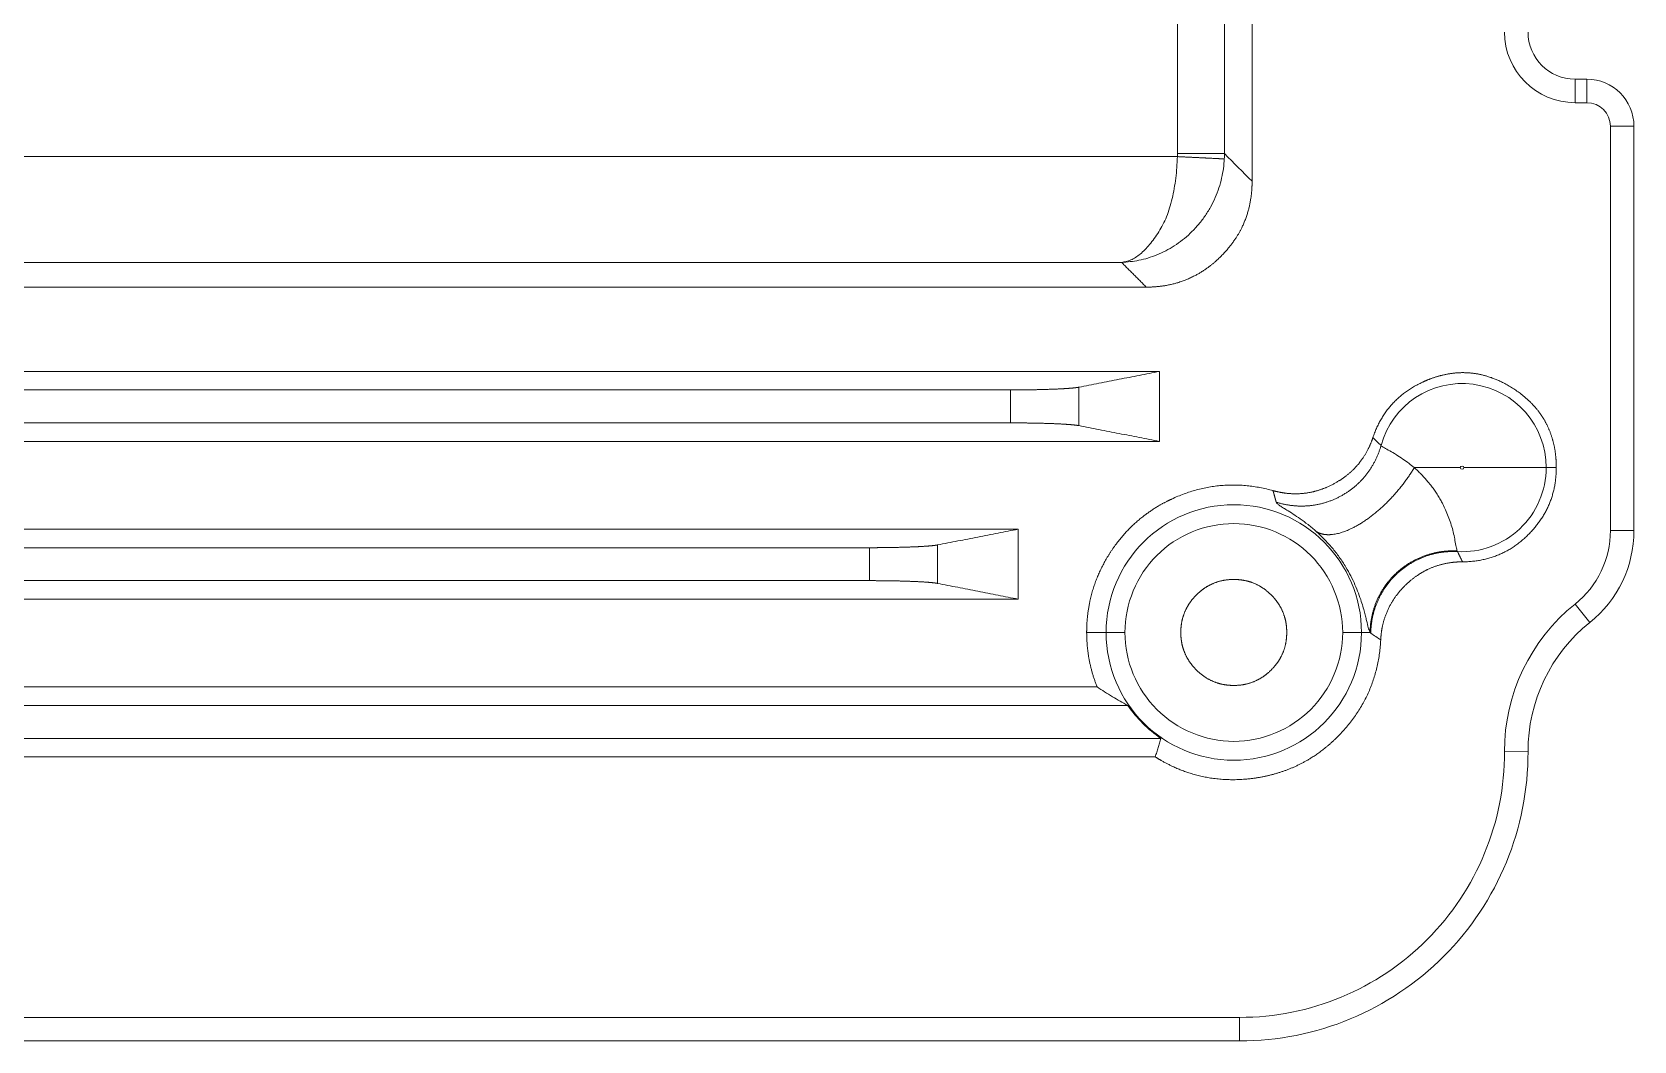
# Model space of a CAD drawing. Header units: millimetres. Extents: x 958 to 3026, y 447 to 1692.
# Drawn here: x 1485.4 to 1553.4, y 868.7 to 911.6 of the extents above; entities that cross this region are included whole.
import ezdxf

# ---------------------------------------------------------------- set-up
doc = ezdxf.new("R2010")
doc.units = ezdxf.units.MM
doc.layers.add('2', color=7, linetype='Continuous', true_color=0xffffff)

msp = doc.modelspace()

# ---------------------------------------------------------------- linework, layer by layer
at = {"layer": '2', "color": 7, "linetype": 'Continuous', "lineweight": 20}
for p, q in [((1537.204, 931.654), (1537.204, 905.248)), ((1550.926, 909.588), (1551.426, 909.588)), ((1553.426, 907.588), (1553.426, 890.417)), ((1532.71, 900.755), (1423.607, 900.755)), ((1419.206, 897.174), (1533.267, 897.174)), ((1533.267, 897.174), (1533.267, 894.202)), ((1418.248, 896.388), (1526.946, 896.388)), ((1526.946, 894.988), (1418.248, 894.988)), ((1533.267, 894.202), (1419.113, 894.202)), ((1419.113, 890.474), (1527.267, 890.474)), ((1527.267, 890.474), (1527.267, 887.502)), ((1418.248, 889.688), (1520.946, 889.688)), ((1520.946, 888.288), (1418.248, 888.288)), ((1527.267, 887.502), (1419.113, 887.502)), ((1419.08, 883.774), (1530.621, 883.774)), ((1417.746, 882.988), (1531.927, 882.988)), ((1533.327, 881.588), (1417.315, 881.588)), ((1533.092, 880.802), (1473.267, 880.802)), ((1536.676, 868.738), (1461.426, 868.738))]:
    msp.add_line(p, q, dxfattribs=at)
at = {"layer": '2', "color": 155, "linetype": 'Continuous', "lineweight": 13}
for p, q in [((1534.033, 906.423), (1534.033, 927.402)), ((1536.03, 906.423), (1536.03, 927.402)), ((1550.926, 909.588), (1550.926, 908.588)), ((1551.426, 909.588), (1551.426, 908.588)), ((1551.426, 908.588), (1550.926, 908.588)), ((1553.426, 907.588), (1552.426, 907.588)), ((1552.426, 890.417), (1552.426, 907.588)), ((1422.451, 906.298), (1534.03, 906.298)), ((1422.451, 901.805), (1531.66, 901.805)), ((1526.946, 894.988), (1526.946, 896.388)), ((1529.844, 896.505), (1529.844, 894.872)), ((1546.05, 893.088), (1544.092, 893.088)), ((1549.698, 893.088), (1546.202, 893.088)), ((1550.126, 893.088), (1549.698, 893.088)), ((1553.426, 890.417), (1552.426, 890.417)), ((1520.946, 888.288), (1520.946, 889.688)), ((1523.844, 889.805), (1523.844, 888.172)), ((1551.551, 886.514), (1550.926, 887.295)), ((1531.001, 886.088), (1530.176, 886.088)), ((1531.8, 886.088), (1531.001, 886.088)), ((1541.851, 886.088), (1541.053, 886.088)), ((1542.217, 886.088), (1541.851, 886.088)), ((1548.926, 881.027), (1547.926, 881.024)), ((1461.288, 869.738), (1536.676, 869.738)), ((1536.676, 868.738), (1536.676, 869.738))]:
    msp.add_line(p, q, dxfattribs=at)
at = {"layer": '2', "color": 155, "linetype": 'Continuous', "lineweight": 13, "extrusion": (0, 0, -1)}
for centre, radius, start, end in [((-1550.926, 911.588), 3, 270, 0), ((-1546.126, 893.088), 3.571, 15.25414, 180), ((-1546.126, 893.088), 3.571, 180, 273.11386), ((-1536.426, 886.088), 5.425, 0, 180), ((-1555.926, 881.05), 8, 359.81661, 51.31842), ((-1536.426, 886.088), 5.425, 180, 0)]:
    msp.add_arc(centre, radius, start, end, dxfattribs=at)
at = {"layer": '2', "color": 7, "linetype": 'Continuous', "lineweight": 20}
for centre, radius, start, end in [((1550.926, 911.588), 2, 180, 270), ((1555.926, 881.05), 7, 128.68158, 180.18339)]:
    msp.add_arc(centre, radius, start, end, dxfattribs=at)
at = {"layer": '2', "color": 7, "linetype": 'Continuous', "lineweight": 20, "extrusion": (0, 0, -1)}
for centre, radius, start, end in [((-1551.426, 907.588), 2, 90, 180), ((-1548.426, 890.417), 5, 180, 231.31842), ((-1536.676, 880.988), 12.25, 179.81661, 270)]:
    msp.add_arc(centre, radius, start, end, dxfattribs=at)
at = {"layer": '2', "color": 155, "linetype": 'Continuous', "lineweight": 13}
for centre, radius, start, end in [((1551.426, 907.588), 1, 0, 90), ((1548.426, 890.417), 4, 308.68158, 0), ((1536.676, 880.988), 11.25, 270, 0.18339)]:
    msp.add_arc(centre, radius, start, end, dxfattribs=at)
for points, degree, knots in [([(1531.66, 901.805), (1531.793, 901.83), (1531.994, 901.869), (1532.254, 902.012), (1532.451, 902.155), (1532.649, 902.338), (1532.847, 902.558), (1533.044, 902.814), (1533.305, 903.187), (1533.532, 903.622), (1533.703, 904.113), (1533.812, 904.513), (1533.899, 904.939), (1533.965, 905.383), (1534.011, 905.838), (1534.023, 906.145), (1534.03, 906.298)], 3, [0, 0, 0, 0, 0.118408, 0.179677, 0.24211, 0.305534, 0.36975, 0.434536, 0.499657, 0.621727, 0.684029, 0.746944, 0.810263, 0.873735, 0.937076, 1, 1, 1, 1]), ([(1536.024, 906.199), (1536.014, 906.065), (1535.993, 905.792), (1535.916, 905.381), (1535.8, 904.964), (1535.64, 904.548), (1535.438, 904.14), (1535.191, 903.747), (1534.904, 903.376), (1534.488, 902.938), (1533.913, 902.487), (1533.17, 902.105), (1532.405, 901.867), (1531.906, 901.825), (1531.66, 901.805)], 3, [0, 0, 0, 0, 0.055134, 0.112519, 0.172142, 0.233937, 0.297787, 0.36353, 0.430973, 0.499897, 0.628091, 0.755068, 0.879359, 1, 1, 1, 1]), ([(1536.024, 906.199), (1536.008, 906.2), (1535.934, 906.204), (1535.803, 906.21), (1535.442, 906.228), (1534.924, 906.254), (1534.635, 906.268), (1534.332, 906.283), (1534.03, 906.298)], 5, [0, 0, 0, 0, 0, 0, 0.5, 0.5, 0.5, 1, 1, 1, 1, 1, 1]), ([(1534.033, 906.423), (1534.539, 906.423), (1535.042, 906.423), (1535.777, 906.423), (1536.003, 906.423), (1536.03, 906.423)], 3, [0, 0, 0, 0, 0.5, 0.5, 1, 1, 1, 1]), ([(1538.228, 891.624), (1538.765, 891.45), (1539.338, 891.386), (1539.917, 891.439), (1541.021, 891.776), (1541.908, 892.514), (1542.271, 892.969), (1542.531, 893.483), (1542.681, 894.028)], 5, [0, 0, 0, 0, 0, 0, 0.5, 0.5, 0.5, 1, 1, 1, 1, 1, 1]), ([(1542.681, 894.028), (1542.713, 894), (1542.768, 893.951), (1543.033, 893.817), (1543.311, 893.654), (1543.59, 893.469), (1543.852, 893.286), (1544.017, 893.15), (1544.092, 893.088)], 3, [0, 0, 0, 0, 0.269914, 0.470602, 0.635911, 0.779662, 0.900878, 1, 1, 1, 1]), ([(1539.925, 890.379), (1540.177, 890.213), (1540.528, 890.167), (1540.959, 890.254), (1541.911, 890.68), (1542.901, 891.516), (1543.369, 892.014), (1543.774, 892.551), (1544.092, 893.088)], 5, [0, 0, 0, 0, 0, 0, 0.5, 0.5, 0.5, 1, 1, 1, 1, 1, 1]), ([(1544.092, 893.088), (1544.141, 893.044), (1544.236, 892.959), (1544.376, 892.822), (1544.506, 892.684), (1544.61, 892.564), (1544.682, 892.477), (1544.725, 892.424), (1544.793, 892.34), (1544.891, 892.215), (1545.013, 892.043), (1545.126, 891.862), (1545.204, 891.724), (1545.253, 891.636), (1545.277, 891.593), (1545.337, 891.478), (1545.432, 891.28), (1545.546, 891.004), (1545.65, 890.712), (1545.712, 890.503), (1545.743, 890.381), (1545.755, 890.33), (1545.786, 890.192), (1545.828, 889.96), (1545.877, 889.688), (1545.903, 889.599), (1545.917, 889.55)], 3, [0, 0, 0, 0, 0.039521, 0.076611, 0.111992, 0.146557, 0.163855, 0.173698, 0.183798, 0.22238, 0.259606, 0.297614, 0.338369, 0.347198, 0.353496, 0.366258, 0.420148, 0.480035, 0.547227, 0.622456, 0.637533, 0.646311, 0.665031, 0.755159, 0.868168, 1, 1, 1, 1]), ([(1539.925, 890.379), (1539.807, 890.479), (1539.562, 890.689), (1539.233, 890.926), (1538.93, 891.129), (1538.682, 891.284), (1538.487, 891.405), (1538.348, 891.497), (1538.255, 891.571), (1538.237, 891.606), (1538.228, 891.624)], 3, [0, 0, 0, 0, 0.105547, 0.220771, 0.347647, 0.487813, 0.610311, 0.736045, 0.865711, 1, 1, 1, 1]), ([(1531.8, 886.088), (1531.8, 887.299), (1532.299, 888.503), (1534.012, 890.216), (1535.215, 890.714), (1537.638, 890.714), (1538.841, 890.216), (1540.554, 888.503), (1541.053, 887.299), (1541.053, 886.088)], 3, [0, 0, 0, 0, 0.25, 0.25, 0.5, 0.5, 0.75, 0.75, 1, 1, 1, 1]), ([(1542.217, 886.088), (1542.197, 886.131), (1542.158, 886.215), (1542.102, 886.441), (1542.046, 886.677), (1541.995, 886.885), (1541.931, 887.127), (1541.845, 887.412), (1541.733, 887.736), (1541.586, 888.099), (1541.408, 888.475), (1541.225, 888.806), (1541.055, 889.076), (1540.911, 889.286), (1540.76, 889.489), (1540.602, 889.685), (1540.438, 889.873), (1540.269, 890.052), (1540.096, 890.224), (1539.983, 890.327), (1539.925, 890.379)], 3, [0, 0, 0, 0, 0.134826, 0.262971, 0.32524, 0.386777, 0.448059, 0.509667, 0.578064, 0.64003, 0.697168, 0.75152, 0.781732, 0.811269, 0.840598, 0.870194, 0.900522, 0.932014, 0.96506, 1, 1, 1, 1]), ([(1545.917, 889.55), (1545.351, 889.579), (1544.778, 889.494), (1544.23, 889.294), (1543.245, 888.684), (1542.574, 887.744), (1542.34, 887.213), (1542.221, 886.651), (1542.217, 886.088)], 5, [0, 0, 0, 0, 0, 0, 0.5, 0.5, 0.5, 1, 1, 1, 1, 1, 1]), ([(1545.932, 889.522), (1545.368, 889.551), (1544.798, 889.467), (1544.252, 889.266), (1543.272, 888.656), (1542.605, 887.715), (1542.372, 887.182), (1542.252, 886.618), (1542.247, 886.053)], 5, [0, 0, 0, 0, 0, 0, 0.5, 0.5, 0.5, 1, 1, 1, 1, 1, 1]), ([(1541.053, 886.088), (1541.053, 884.877), (1540.554, 883.673), (1538.841, 881.961), (1537.638, 881.462), (1535.215, 881.462), (1534.012, 881.961), (1532.299, 883.673), (1531.8, 884.877), (1531.8, 886.088)], 3, [0, 0, 0, 0, 0.25, 0.25, 0.5, 0.5, 0.75, 0.75, 1, 1, 1, 1])]:
    msp.add_open_spline(points, degree=degree, knots=knots, dxfattribs=at)
for points, degree in [([(1534.033, 906.423), (1534.033, 906.391), (1534.032, 906.36), (1534.031, 906.329), (1534.03, 906.298)], 4), ([(1536.03, 906.423), (1536.028, 906.348), (1536.026, 906.274), (1536.024, 906.199)], 3), ([(1537.204, 905.248), (1536.813, 905.64), (1536.421, 906.031), (1536.03, 906.423)], 3), ([(1532.71, 900.755), (1531.66, 901.805)], 1), ([(1542.336, 894.365), (1542.451, 894.253), (1542.566, 894.14), (1542.681, 894.028)], 3), ([(1546.05, 893.088), (1546.05, 893.168), (1546.202, 893.168), (1546.202, 893.088)], 3), ([(1546.202, 893.088), (1546.202, 893.009), (1546.05, 893.009), (1546.05, 893.088)], 3), ([(1538.092, 892.112), (1538.119, 892.016), (1538.147, 891.919), (1538.174, 891.821), (1538.201, 891.723), (1538.228, 891.624)], 5), ([(1545.932, 889.522), (1545.929, 889.526), (1545.926, 889.53), (1545.923, 889.536), (1545.92, 889.542), (1545.917, 889.55)], 5), ([(1546.144, 889.088), (1546.1, 889.174), (1546.057, 889.26), (1546.015, 889.347), (1545.973, 889.434), (1545.932, 889.522)], 5), ([(1542.247, 886.053), (1542.237, 886.065), (1542.227, 886.077), (1542.217, 886.088)], 3), ([(1542.668, 885.771), (1542.528, 885.865), (1542.388, 885.959), (1542.247, 886.053)], 3)]:
    msp.add_open_spline(points, degree=degree, dxfattribs=at)
at = {"layer": '2', "color": 7, "linetype": 'Continuous', "lineweight": 20}
for points, degree, knots in [([(1537.204, 905.248), (1537.204, 905.016), (1537.163, 904.567), (1537.04, 903.92), (1536.768, 903.263), (1536.519, 902.835), (1536.171, 902.352), (1535.674, 901.856), (1535.273, 901.541), (1534.777, 901.225), (1534.04, 900.919), (1533.392, 900.796), (1532.943, 900.755), (1532.71, 900.755)], 2, [0, 0, 0, 0.0625, 0.125, 0.25, 0.331633, 0.392857, 0.5, 0.581633, 0.642857, 0.75, 0.875, 0.9375, 1, 1, 1]), ([(1544.438, 896.714), (1544.537, 896.76), (1544.784, 896.863), (1545.179, 896.996), (1545.702, 897.103), (1546.185, 897.128), (1546.705, 897.094), (1547.246, 896.959), (1547.879, 896.714), (1548.578, 896.269), (1549.02, 895.885), (1549.344, 895.525), (1549.579, 895.184), (1549.796, 894.788), (1549.961, 894.33), (1550.069, 893.88), (1550.114, 893.474), (1550.126, 893.206), (1550.126, 893.088)], 2, [0, 0, 0, 0.025, 0.0625, 0.125, 0.196429, 0.25, 0.331633, 0.392857, 0.5, 0.581633, 0.642857, 0.704082, 0.75, 0.821429, 0.875, 0.9375, 0.973214, 1, 1, 1]), ([(1526.946, 896.388), (1527.073, 896.388), (1527.321, 896.389), (1527.683, 896.392), (1528.172, 896.401), (1528.599, 896.414), (1529.003, 896.43), (1529.329, 896.449), (1529.578, 896.468), (1529.728, 896.486), (1529.811, 896.498), (1529.844, 896.505)], 2, [0, 0, 0, 0.0625, 0.125, 0.25, 0.392857, 0.5, 0.642857, 0.75, 0.875, 0.9375, 1, 1, 1]), ([(1529.844, 894.872), (1529.811, 894.878), (1529.728, 894.89), (1529.578, 894.908), (1529.291, 894.93), (1528.946, 894.949), (1528.542, 894.965), (1528.108, 894.977), (1527.684, 894.984), (1527.322, 894.987), (1527.074, 894.988), (1526.946, 894.988)], 2, [0, 0, 0, 0.0625, 0.125, 0.25, 0.392857, 0.5, 0.642857, 0.75, 0.875, 0.9375, 1, 1, 1]), ([(1538.092, 892.112), (1538.26, 892.066), (1538.591, 892.005), (1539.084, 891.962), (1539.615, 892.02), (1539.977, 892.108), (1540.399, 892.253), (1540.863, 892.5), (1541.177, 892.717), (1541.516, 893.001), (1541.904, 893.458), (1542.144, 893.891), (1542.28, 894.2), (1542.336, 894.365)], 2, [0, 0, 0, 0.0625, 0.125, 0.25, 0.331633, 0.392857, 0.5, 0.581633, 0.642857, 0.75, 0.875, 0.9375, 1, 1, 1]), ([(1530.176, 886.088), (1530.176, 886.316), (1530.207, 886.762), (1530.299, 887.419), (1530.561, 888.319), (1530.946, 889.118), (1531.436, 889.886), (1532.021, 890.545), (1532.632, 891.08), (1533.189, 891.441), (1533.581, 891.658), (1533.788, 891.754)], 2, [0, 0, 0, 0.0625, 0.125, 0.25, 0.392857, 0.5, 0.642857, 0.75, 0.875, 0.9375, 1, 1, 1]), ([(1520.946, 889.688), (1521.073, 889.688), (1521.321, 889.689), (1521.683, 889.692), (1522.172, 889.701), (1522.599, 889.714), (1523.003, 889.73), (1523.329, 889.749), (1523.578, 889.768), (1523.728, 889.786), (1523.811, 889.798), (1523.844, 889.805)], 2, [0, 0, 0, 0.0625, 0.125, 0.25, 0.392857, 0.5, 0.642857, 0.75, 0.875, 0.9375, 1, 1, 1]), ([(1546.144, 889.088), (1545.97, 889.087), (1545.634, 889.056), (1545.148, 888.965), (1544.653, 888.765), (1544.328, 888.582), (1543.961, 888.328), (1543.581, 887.965), (1543.337, 887.671), (1543.089, 887.306), (1542.839, 886.76), (1542.724, 886.279), (1542.677, 885.945), (1542.668, 885.771)], 2, [0, 0, 0, 0.0625, 0.125, 0.25, 0.331633, 0.392857, 0.5, 0.581633, 0.642857, 0.75, 0.875, 0.9375, 1, 1, 1]), ([(1523.844, 888.172), (1523.811, 888.178), (1523.728, 888.19), (1523.578, 888.208), (1523.291, 888.23), (1522.946, 888.249), (1522.542, 888.265), (1522.108, 888.277), (1521.684, 888.284), (1521.322, 888.287), (1521.074, 888.288), (1520.946, 888.288)], 2, [0, 0, 0, 0.0625, 0.125, 0.25, 0.392857, 0.5, 0.642857, 0.75, 0.875, 0.9375, 1, 1, 1]), ([(1534.176, 886.088), (1534.176, 886.204), (1534.197, 886.429), (1534.259, 886.753), (1534.395, 887.081), (1534.52, 887.296), (1534.694, 887.538), (1534.958, 887.802), (1535.19, 887.977), (1535.478, 888.148), (1535.877, 888.286), (1536.255, 888.338), (1536.6, 888.338), (1536.888, 888.298), (1537.212, 888.215), (1537.592, 888.031), (1537.896, 887.801), (1538.125, 887.572), (1538.282, 887.371), (1538.441, 887.123), (1538.594, 886.754), (1538.656, 886.43), (1538.676, 886.205), (1538.676, 886.088)], 2, [0, 0, 0, 0.03125, 0.0625, 0.125, 0.165816, 0.196429, 0.25, 0.296647, 0.331633, 0.392857, 0.454082, 0.5, 0.546647, 0.581633, 0.642857, 0.704082, 0.75, 0.790816, 0.821429, 0.875, 0.9375, 0.96875, 1, 1, 1]), ([(1538.676, 886.088), (1538.676, 885.972), (1538.656, 885.748), (1538.594, 885.424), (1538.458, 885.095), (1538.333, 884.88), (1538.159, 884.639), (1537.895, 884.375), (1537.663, 884.2), (1537.375, 884.029), (1536.976, 883.89), (1536.598, 883.838), (1536.253, 883.838), (1535.965, 883.878), (1535.641, 883.961), (1535.261, 884.145), (1534.957, 884.376), (1534.728, 884.604), (1534.571, 884.805), (1534.412, 885.054), (1534.259, 885.423), (1534.197, 885.747), (1534.176, 885.971), (1534.176, 886.088)], 2, [0, 0, 0, 0.03125, 0.0625, 0.125, 0.165816, 0.196429, 0.25, 0.296647, 0.331633, 0.392857, 0.454082, 0.5, 0.546647, 0.581633, 0.642857, 0.704082, 0.75, 0.790816, 0.821429, 0.875, 0.9375, 0.96875, 1, 1, 1]), ([(1530.621, 883.774), (1530.831, 883.635), (1531.226, 883.373), (1531.703, 883.111), (1531.927, 882.988)], 3, [0, 0, 0, 0, 0.531458, 1, 1, 1, 1]), ([(1540.972, 881.798), (1540.78, 881.595), (1540.374, 881.23), (1539.733, 880.745), (1538.726, 880.233), (1537.687, 879.948), (1536.576, 879.807), (1535.511, 879.878), (1534.555, 880.09), (1533.813, 880.4), (1533.329, 880.652), (1533.092, 880.802)], 2, [0, 0, 0, 0.0625, 0.125, 0.25, 0.392857, 0.5, 0.642857, 0.75, 0.875, 0.9375, 1, 1, 1])]:
    msp.add_open_spline(points, degree=degree, knots=knots, dxfattribs=at)
for points, degree in [([(1533.267, 897.174), (1529.844, 896.505)], 1), ([(1542.336, 894.365), (1542.883, 895.99), (1544.438, 896.714)], 2), ([(1533.267, 894.202), (1529.844, 894.872)], 1), ([(1550.126, 893.088), (1550.126, 891.499), (1549.035, 890.343)], 2), ([(1533.788, 891.754), (1535.874, 892.725), (1538.092, 892.112)], 2), ([(1527.267, 890.474), (1523.844, 889.805)], 1), ([(1549.035, 890.343), (1547.859, 889.096), (1546.144, 889.088)], 2), ([(1527.267, 887.502), (1523.844, 888.172)], 1), ([(1530.621, 883.774), (1530.176, 884.889), (1530.176, 886.088)], 2), ([(1542.668, 885.771), (1542.551, 883.472), (1540.972, 881.798)], 2), ([(1531.927, 882.988), (1532.304, 882.442), (1532.781, 881.965), (1533.327, 881.588)], 3), ([(1533.092, 880.802), (1533.327, 881.588)], 1)]:
    msp.add_open_spline(points, degree=degree, dxfattribs=at)

doc.saveas('drawing.dxf')
